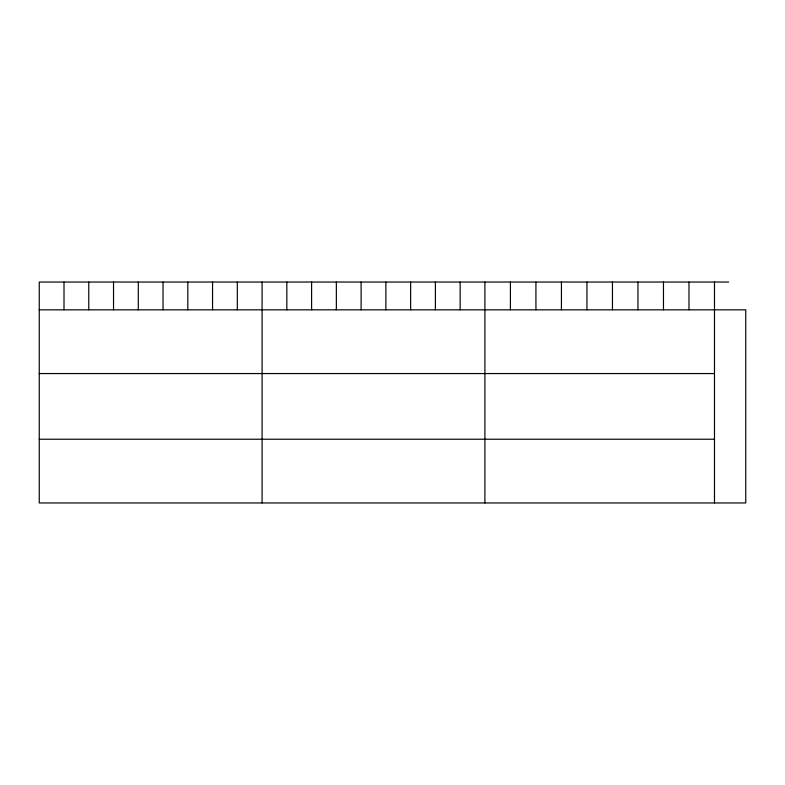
<?xml version="1.0" encoding="UTF-8"?>
<svg xmlns="http://www.w3.org/2000/svg" width="785" height="785" viewBox="0 0 785 785"><rect width="100%" height="100%" fill="white"/><g stroke="black" fill="none" stroke-linecap="round" stroke-linejoin="round"><path stroke-width="1.18" d="M728.627 282.041L39.25 282.041L39.25 502.959L745.75 502.959L745.75 309.83L39.25 309.83M39.25 373.562L714.487 373.562M39.25 439.227L714.487 439.227M714.487 282.041L714.487 502.959M688.985 282.041L688.985 309.83M663.472 282.041L663.472 309.83M637.96 282.041L637.96 309.83M612.457 282.041L612.457 309.83M586.944 282.041L586.944 309.83M561.432 282.041L561.432 309.83M535.929 282.041L535.929 309.83M510.417 282.041L510.417 309.83M484.904 282.041L484.904 502.959M460.147 282.041L460.147 309.83M435.39 282.041L435.39 309.83M410.634 282.041L410.634 309.83M385.877 282.041L385.877 309.83M361.11 282.041L361.11 309.83M336.353 282.041L336.353 309.83M311.596 282.041L311.596 309.83M286.839 282.041L286.839 309.83M262.082 282.041L262.082 502.959M237.315 282.041L237.315 309.83M212.558 282.041L212.558 309.83M187.801 282.041L187.801 309.83M163.044 282.041L163.044 309.83M138.288 282.041L138.288 309.83M113.531 282.041L113.531 309.83M88.764 282.041L88.764 309.83M64.007 282.041L64.007 309.83"/></g></svg>
